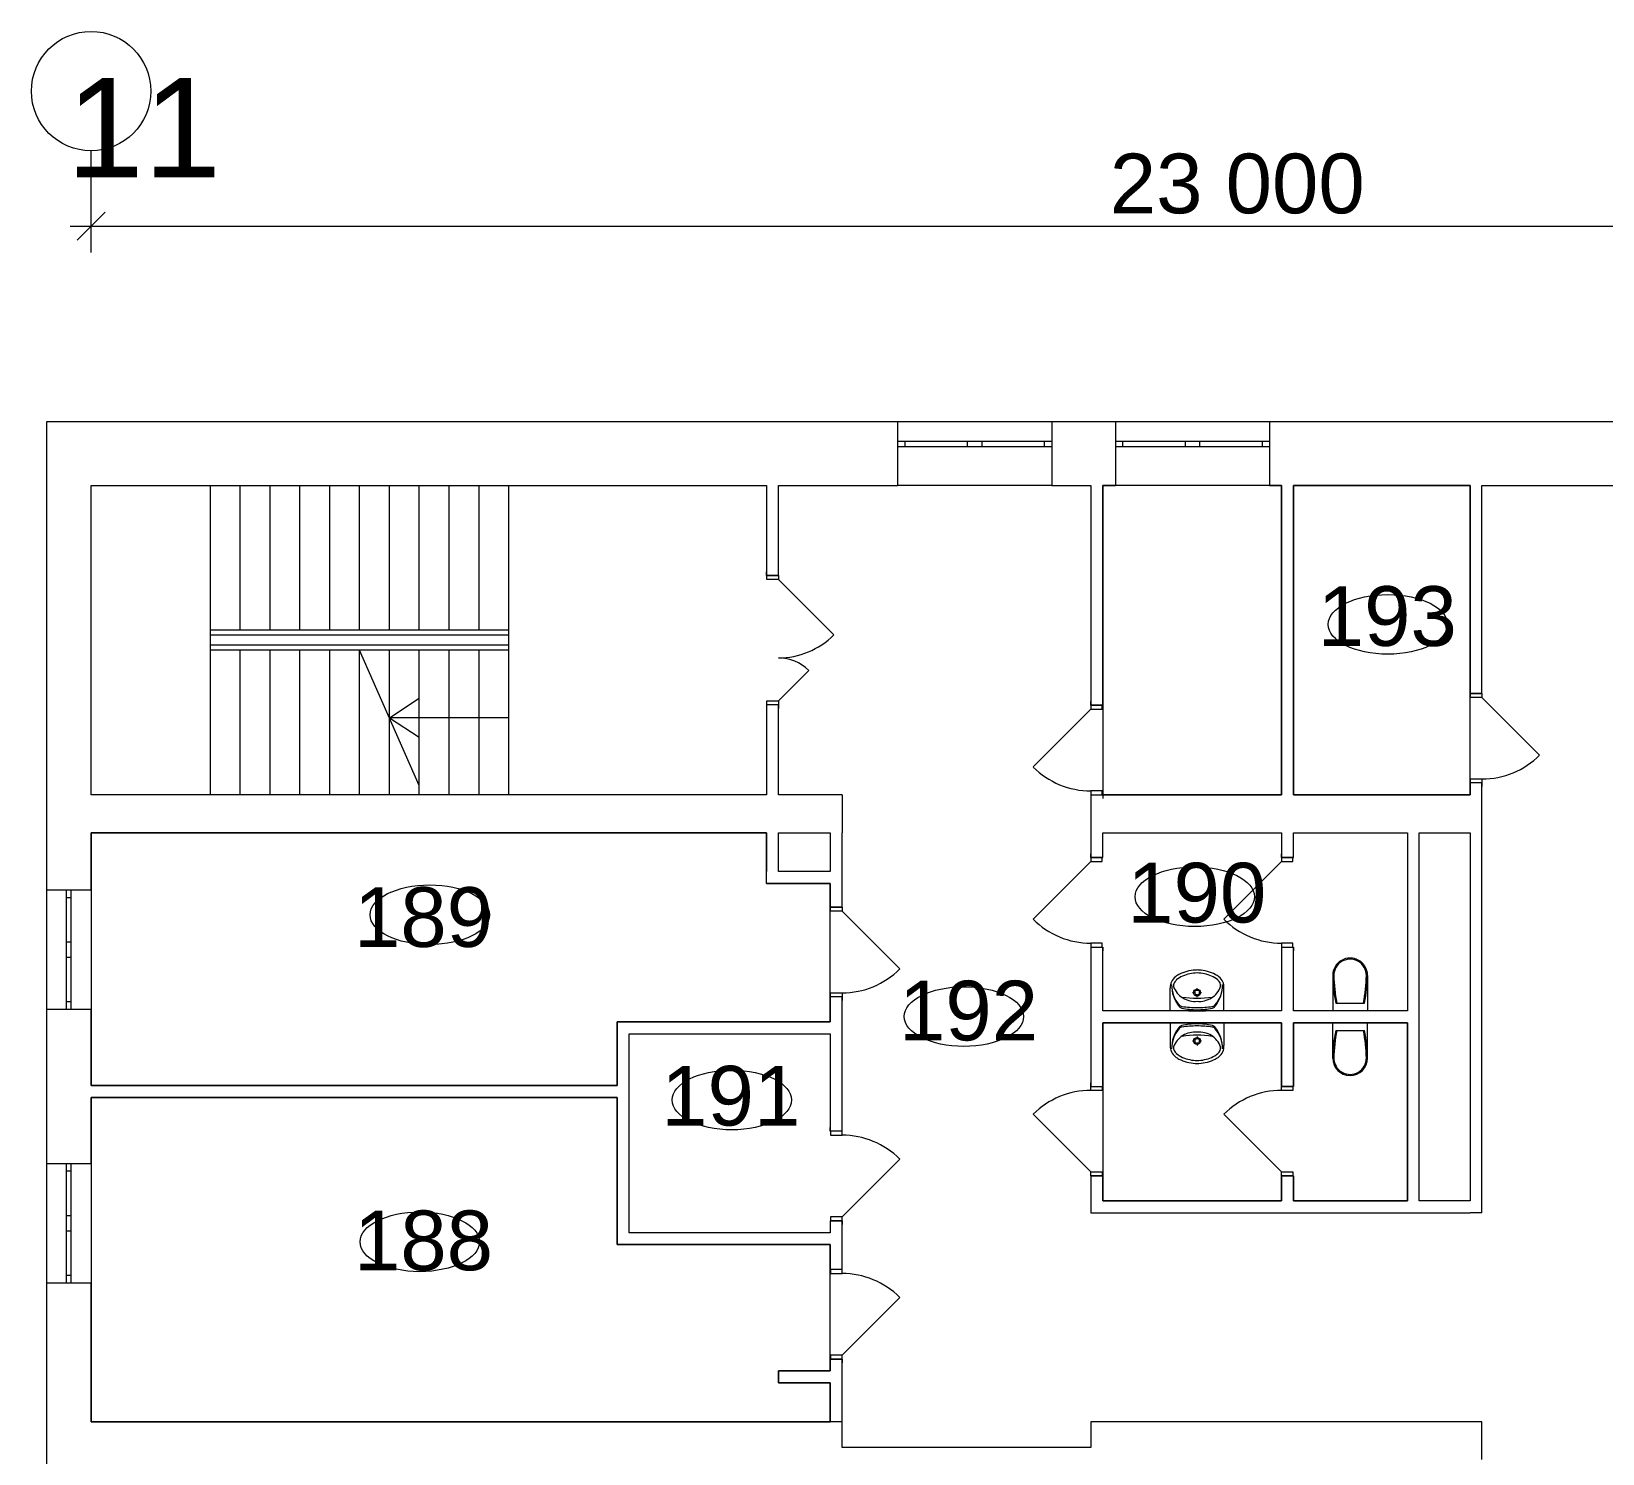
# Model space of a CAD drawing. Header units: millimetres. Extents: x 69565 to 169164, y 19942 to 91237.
# Drawn here: x 124186 to 139983, y 76944 to 91237 of the extents above; entities that cross this region are included whole.
import ezdxf

# ---------------------------------------------------------------- set-up
doc = ezdxf.new("R2010")
doc.units = ezdxf.units.MM
doc.header["$MEASUREMENT"] = 0
doc.linetypes.add('Штрих-Штриховая', pattern=[1093.611073, 529.166651, -211.666656, 141.111112, -211.666656])
doc.layers.add('Новый_Новый_0', color=7, linetype='Continuous')
for name, color, linetype, lineweight in [('Новый_Новый_0_Ном._пера__255_Ном._пера__255', 255, 'Continuous', 18), ('Новый_Новый_0_Ном._пера__7', 7, 'Continuous', 18), ('Новый_Новый_0_Ном._пера__7_Ном._пера__7', 7, 'Continuous', 18)]:
    doc.layers.add(name, color=color, linetype=linetype, lineweight=lineweight)
doc.styles.add('СГЕНЕРИР_СТИЛЬ_1', font='Arial.ttf')
doc.dimstyles.new('СГЕНЕРИР_СТИЛЬ__1', dxfattribs={"dimtxt": 600, "dimasz": 267.501, "dimexe": 0.18, "dimexo": 0.0625, "dimgap": 0, "dimtad": 1, "dimtih": 1, "dimtoh": 1, "dimdec": 0, "dimzin": 0, "dimdsep": 46, "dimtxsty": 'СГЕНЕРИР_СТИЛЬ_1', "dimblk": 'ARROWHEAD_6', "dimblk1": 'ARROWHEAD_6', "dimblk2": 'ARROWHEAD_6', "dimcen": 0.09, "dimclrd": 7, "dimclre": 7, "dimclrt": 7, "dimazin": 0, "dimtfac": 1, "dimtdec": 4, "dimtmove": 0, "dimatfit": 3, "dimfxl": 1, "dimtolj": 1, "dimtzin": 0, "dimarcsym": 0})

# ---------------------------------------------------------------- blocks, each defined once
blk = doc.blocks.new('*D37')
at = {"layer": 'Новый_Новый_0_Ном._пера__7', "color": 7, "linetype": 'Continuous', "lineweight": 18}
for p, q in [((124786, 89016), (124786, 90036)), ((147786, 89016), (147786, 90036)), ((124927, 89421), (124646, 89139)), ((147646, 89139), (147927, 89421)), ((124575, 89280), (124786, 89280)), ((124786, 89280), (147786, 89280)), ((147786, 89280), (147998, 89280))]:
    blk.add_line(p, q, dxfattribs=at)
at = {"layer": 'Новый_Новый_0_Ном._пера__7', "color": 7, "lineweight": 18, "insert": (135028, 89400), "char_height": 600, "attachment_point": 7, "style": 'СГЕНЕРИР_СТИЛЬ_1'}
blk.add_mtext('\\A1;{\\pql;\\fArial|b0|i0|c0|p0;\\W1.000000;23\xa0000}', dxfattribs=at)
blk = doc.blocks.new('ARROWHEAD_6')
at = {"color": 0, "linetype": 'Continuous', "lineweight": 0}
for p, q in [((0, 0), (-1, 0)), ((-0.5, -0.5), (0.5, 0.5))]:
    blk.add_line(p, q, dxfattribs=at)

msp = doc.modelspace()

# ---------------------------------------------------------------- linework, layer by layer
at = {"layer": 'Новый_Новый_0_Ном._пера__255_Ном._пера__255', "color": 255, "linetype": 'Continuous', "lineweight": 18, "flags": 128}
for points in [[(134956.6, 86673.8), (134956.6, 83563.8), (136754.6, 83563.8), (136754.6, 86673.8)], [(136874.6, 86673.8), (136874.6, 83563.8), (138650.2, 83563.8), (138650.2, 86673.8)], [(124786.3, 83183.8), (124786.3, 80643.8), (130076.7, 80643.8), (130076.7, 81283.8), (132216.6, 81283.8), (132216.6, 82673.8), (131576.6, 82673.8), (131576.6, 83183.8)], [(134956.6, 81273.8), (134956.6, 79483.8), (136754.6, 79483.8), (136754.6, 79733.8), (136874.6, 79733.8), (136874.6, 79483.8), (138020.2, 79483.8), (138020.2, 81273.8), (136874.6, 81273.8), (136874.6, 80633.8), (136754.6, 80633.8), (136754.6, 81273.8)], [(124786.3, 80523.8), (124786.3, 77263.8), (132216.6, 77263.8), (132216.6, 77653.8), (131696.6, 77653.8), (131696.6, 77773.8), (132216.6, 77773.8), (132216.6, 79043.8), (130076.7, 79043.8), (130076.7, 80523.8)]]:
    msp.add_lwpolyline(points, close=True, dxfattribs=at)
at = {"layer": 'Новый_Новый_0_Ном._пера__7_Ном._пера__7', "color": 7, "linetype": 'Штрих-Штриховая', "lineweight": 18}
msp.add_line((124786.3, 89036.6), (124786.3, 90036.6), dxfattribs=at)
msp.add_line((124786.3, 89036.6), (124786.3, 90036.6), dxfattribs=at)
msp.add_line((124786.3, 89036.6), (124786.3, 90036.6), dxfattribs=at)
msp.add_line((124786.3, 89036.6), (124786.3, 90036.6), dxfattribs=at)
msp.add_line((124786.3, 89036.6), (124786.3, 90036.6), dxfattribs=at)
msp.add_line((124786.3, 89036.6), (124786.3, 90036.6), dxfattribs=at)
at = {"layer": 'Новый_Новый_0_Ном._пера__7_Ном._пера__7', "color": 7, "linetype": 'Continuous', "lineweight": 18}
for p, q in [((132894.6, 87313.8), (132894.6, 87113.8)), ((134444.6, 87313.8), (132894.6, 87313.8)), ((132894.6, 87313.8), (132894.6, 87113.8)), ((134444.6, 87313.8), (134444.6, 87113.8)), ((134444.6, 87313.8), (134444.6, 87113.8)), ((135084.6, 87313.8), (135084.6, 87113.8)), ((136634.6, 87313.8), (135084.6, 87313.8)), ((135084.6, 87313.8), (135084.6, 87113.8)), ((136634.6, 87313.8), (136634.6, 87113.8)), ((136634.6, 87313.8), (136634.6, 87113.8)), ((132894.6, 87113.8), (132894.6, 87063.8)), ((132969.6, 87113.8), (132894.6, 87113.8)), ((132894.6, 87113.8), (132894.6, 87063.8)), ((132894.6, 87113.8), (132894.6, 87063.8)), ((132894.6, 87063.8), (132894.6, 86673.8)), ((132894.6, 87063.8), (132969.6, 87063.8)), ((132894.6, 87063.8), (132894.6, 86673.8)), ((132969.6, 87063.8), (132969.6, 87113.8)), ((133594.6, 87113.8), (132969.6, 87113.8)), ((132969.6, 87063.8), (133594.6, 87063.8)), ((133669.6, 87113.8), (133594.6, 87113.8)), ((133594.6, 87113.8), (133594.6, 87063.8)), ((133594.6, 87063.8), (133669.6, 87063.8)), ((133744.6, 87113.8), (133669.6, 87113.8)), ((133669.6, 87063.8), (133744.6, 87063.8)), ((133744.6, 87063.8), (133744.6, 87113.8)), ((134369.6, 87113.8), (133744.6, 87113.8)), ((133744.6, 87063.8), (134369.6, 87063.8)), ((134444.6, 87113.8), (134369.6, 87113.8)), ((134369.6, 87113.8), (134369.6, 87063.8)), ((134369.6, 87063.8), (134444.6, 87063.8)), ((134444.6, 87113.8), (134444.6, 87063.8)), ((134444.6, 87113.8), (134444.6, 87063.8)), ((134444.6, 87113.8), (134444.6, 87063.8)), ((134444.6, 87063.8), (134444.6, 86673.8)), ((134444.6, 87063.8), (134444.6, 86673.8)), ((135084.6, 87113.8), (135084.6, 87063.8)), ((135159.6, 87113.8), (135084.6, 87113.8)), ((135084.6, 87113.8), (135084.6, 87063.8)), ((135084.6, 87113.8), (135084.6, 87063.8)), ((135084.6, 87063.8), (135084.6, 86673.8)), ((135084.6, 87063.8), (135159.6, 87063.8)), ((135084.6, 87063.8), (135084.6, 86673.8)), ((135159.6, 87063.8), (135159.6, 87113.8)), ((135784.6, 87113.8), (135159.6, 87113.8)), ((135159.6, 87063.8), (135784.6, 87063.8)), ((135859.6, 87113.8), (135784.6, 87113.8)), ((135784.6, 87113.8), (135784.6, 87063.8)), ((135784.6, 87063.8), (135859.6, 87063.8)), ((135934.6, 87113.8), (135859.6, 87113.8)), ((135859.6, 87063.8), (135934.6, 87063.8)), ((135934.6, 87063.8), (135934.6, 87113.8)), ((136559.6, 87113.8), (135934.6, 87113.8)), ((135934.6, 87063.8), (136559.6, 87063.8)), ((136634.6, 87113.8), (136559.6, 87113.8)), ((136559.6, 87113.8), (136559.6, 87063.8)), ((136559.6, 87063.8), (136634.6, 87063.8)), ((136634.6, 87113.8), (136634.6, 87063.8)), ((136634.6, 87113.8), (136634.6, 87063.8)), ((136634.6, 87113.8), (136634.6, 87063.8)), ((136634.6, 87063.8), (136634.6, 86673.8)), ((136634.6, 87063.8), (136634.6, 86673.8)), ((125986.3, 83563.8), (125986.3, 86673.8)), ((126286.3, 85218.8), (126286.3, 86673.8)), ((126286.3, 85218.8), (126286.3, 86578.8)), ((126586.3, 85218.8), (126586.3, 86673.8)), ((126586.3, 85218.8), (126586.3, 86578.8)), ((126886.3, 85218.8), (126886.3, 86673.8)), ((127186.3, 85218.8), (127186.3, 86673.8)), ((127186.3, 85218.8), (127186.3, 86578.8)), ((127486.3, 85218.8), (127486.3, 86673.8)), ((127786.3, 85218.8), (127786.3, 86673.8)), ((128086.3, 85218.8), (128086.3, 86673.8)), ((128386.3, 85218.8), (128386.3, 86673.8)), ((128386.3, 85218.8), (128386.3, 86578.8)), ((128686.3, 85218.8), (128686.3, 86673.8)), ((128986.3, 83563.8), (128986.3, 86673.8)), ((134444.6, 86673.8), (132894.6, 86673.8)), ((136634.6, 86673.8), (135084.6, 86673.8)), ((131576.6, 85768.8), (131576.6, 85805.8)), ((131576.6, 85768.8), (131576.6, 85805.8)), ((131576.6, 85768.8), (131576.6, 85805.8)), ((131696.6, 85768.8), (131696.6, 85805.8)), ((131696.6, 85768.8), (131696.6, 85805.8)), ((131696.6, 85768.8), (131696.6, 85805.8)), ((131581.6, 85768.8), (131576.6, 85768.8)), ((131581.6, 85768.8), (131576.6, 85768.8)), ((131581.6, 85768.8), (131576.6, 85768.8)), ((131696.6, 85768.8), (131581.6, 85768.8)), ((131581.6, 85728.8), (131581.6, 85768.8)), ((131581.6, 85768.8), (131696.6, 85768.8)), ((131696.6, 85768.8), (131581.6, 85768.8)), ((131696.6, 85768.8), (131581.6, 85768.8)), ((131696.6, 85728.8), (131581.6, 85728.8)), ((131696.6, 85768.8), (131696.6, 85728.8)), ((131696.6, 85728.8), (132253.8, 85171.6)), ((128986.3, 85218.8), (125986.3, 85218.8)), ((128986.3, 85168.8), (125986.3, 85168.8)), ((128986.3, 85068.8), (125986.3, 85068.8)), ((128986.3, 85018.8), (125986.3, 85018.8)), ((126286.3, 83658.8), (126286.3, 85018.8)), ((126286.3, 83563.8), (126286.3, 85018.8)), ((126586.3, 83658.8), (126586.3, 85018.8)), ((126586.3, 83563.8), (126586.3, 85018.8)), ((126886.3, 83563.8), (126886.3, 85018.8)), ((127186.3, 83658.8), (127186.3, 85018.8)), ((127186.3, 83563.8), (127186.3, 85018.8)), ((127486.3, 83563.8), (127486.3, 85018.8)), ((128086.3, 83658.8), (127486.3, 85018.8)), ((127786.3, 83563.8), (127786.3, 85018.8)), ((128086.3, 83563.8), (128086.3, 85018.8)), ((128386.3, 83658.8), (128386.3, 85018.8)), ((128386.3, 83563.8), (128386.3, 85018.8)), ((128686.3, 83563.8), (128686.3, 85018.8)), ((131696.6, 84508.8), (132002, 84814.3)), ((127786.3, 84338.8), (128086.3, 84534.4)), ((138650.2, 84583.8), (138650.2, 84620.8)), ((138650.2, 84583.8), (138650.2, 84620.8)), ((138650.2, 84583.8), (138650.2, 84620.8)), ((138655.2, 84583.8), (138650.2, 84583.8)), ((138655.2, 84583.8), (138650.2, 84583.8)), ((138655.2, 84583.8), (138650.2, 84583.8)), ((138770.2, 84583.8), (138655.2, 84583.8)), ((138655.2, 84543.8), (138655.2, 84583.8)), ((138655.2, 84583.8), (138770.2, 84583.8)), ((138770.2, 84583.8), (138655.2, 84583.8)), ((138770.2, 84583.8), (138655.2, 84583.8)), ((138770.2, 84543.8), (138655.2, 84543.8)), ((138770.2, 84583.8), (138770.2, 84620.8)), ((138770.2, 84583.8), (138770.2, 84620.8)), ((138770.2, 84583.8), (138770.2, 84620.8)), ((138770.2, 84583.8), (138770.2, 84543.8)), ((138770.2, 84543.8), (139350, 83964)), ((131576.6, 84468.8), (131576.6, 84431.8)), ((131581.6, 84468.8), (131576.6, 84468.8)), ((131581.6, 84468.8), (131576.6, 84468.8)), ((131581.6, 84468.8), (131576.6, 84468.8)), ((131576.6, 84468.8), (131576.6, 84431.8)), ((131576.6, 84468.8), (131576.6, 84431.8)), ((131581.6, 84468.8), (131581.6, 84508.8)), ((131581.6, 84508.8), (131696.6, 84508.8)), ((131696.6, 84468.8), (131581.6, 84468.8)), ((131696.6, 84468.8), (131581.6, 84468.8)), ((131696.6, 84468.8), (131581.6, 84468.8)), ((131696.6, 84468.8), (131581.6, 84468.8)), ((131696.6, 84508.8), (131696.6, 84468.8)), ((131696.6, 84468.8), (131696.6, 84431.8)), ((131696.6, 84468.8), (131696.6, 84431.8)), ((131696.6, 84468.8), (131696.6, 84431.8)), ((134836.6, 84423.8), (134256.7, 83844)), ((134836.6, 84463.8), (134836.6, 84500.8)), ((134836.6, 84463.8), (134836.6, 84500.8)), ((134836.6, 84463.8), (134836.6, 84500.8)), ((134836.6, 84463.8), (134951.6, 84463.8)), ((134836.6, 84463.8), (134836.6, 84423.8)), ((134951.6, 84463.8), (134836.6, 84463.8)), ((134836.6, 84463.8), (134951.6, 84463.8)), ((134836.6, 84463.8), (134951.6, 84463.8)), ((134836.6, 84423.8), (134951.6, 84423.8)), ((134951.6, 84463.8), (134956.6, 84463.8)), ((134951.6, 84423.8), (134951.6, 84463.8)), ((134951.6, 84463.8), (134956.6, 84463.8)), ((134951.6, 84463.8), (134956.6, 84463.8)), ((134956.6, 84463.8), (134956.6, 84500.8)), ((134956.6, 84463.8), (134956.6, 84500.8)), ((134956.6, 84463.8), (134956.6, 84500.8)), ((128986.3, 84338.8), (127786.3, 84338.8)), ((127786.3, 84338.8), (128086.3, 84143.3)), ((138655.2, 83683.8), (138655.2, 83723.8)), ((138655.2, 83723.8), (138770.2, 83723.8)), ((138770.2, 83723.8), (138770.2, 83683.8)), ((134951.6, 83603.8), (134836.6, 83603.8)), ((134836.6, 83603.8), (134836.6, 83563.8)), ((134836.6, 83563.8), (134836.6, 83526.8)), ((134836.6, 83563.8), (134951.6, 83563.8)), ((134836.6, 83563.8), (134951.6, 83563.8)), ((134836.6, 83563.8), (134951.6, 83563.8)), ((134836.6, 83563.8), (134951.6, 83563.8)), ((134836.6, 83563.8), (134836.6, 83526.8)), ((134836.6, 83563.8), (134836.6, 83526.8)), ((134951.6, 83563.8), (134951.6, 83603.8)), ((134951.6, 83563.8), (134956.6, 83563.8)), ((134951.6, 83563.8), (134956.6, 83563.8)), ((134951.6, 83563.8), (134956.6, 83563.8)), ((134956.6, 83563.8), (134956.6, 83526.8)), ((134956.6, 83563.8), (134956.6, 83526.8)), ((134956.6, 83563.8), (134956.6, 83526.8)), ((138650.2, 83683.8), (138650.2, 83646.8)), ((138655.2, 83683.8), (138650.2, 83683.8)), ((138655.2, 83683.8), (138650.2, 83683.8)), ((138655.2, 83683.8), (138650.2, 83683.8)), ((138650.2, 83683.8), (138650.2, 83646.8)), ((138650.2, 83683.8), (138650.2, 83646.8)), ((138770.2, 83683.8), (138655.2, 83683.8)), ((138770.2, 83683.8), (138655.2, 83683.8)), ((138770.2, 83683.8), (138655.2, 83683.8)), ((138770.2, 83683.8), (138655.2, 83683.8)), ((138770.2, 83683.8), (138770.2, 83646.8)), ((138770.2, 83683.8), (138770.2, 83646.8)), ((138770.2, 83683.8), (138770.2, 83646.8)), ((138770.2, 83183.8), (138770.2, 83563.8)), ((138770.2, 83183.8), (138770.2, 83563.8)), ((134836.6, 82933.8), (134836.6, 82970.8)), ((134836.6, 82933.8), (134836.6, 82970.8)), ((134836.6, 82933.8), (134836.6, 82970.8)), ((134836.6, 82933.8), (134951.6, 82933.8)), ((134836.6, 82933.8), (134836.6, 82893.8)), ((134951.6, 82933.8), (134836.6, 82933.8)), ((134836.6, 82933.8), (134951.6, 82933.8)), ((134836.6, 82933.8), (134951.6, 82933.8)), ((134951.6, 82933.8), (134956.6, 82933.8)), ((134951.6, 82893.8), (134951.6, 82933.8)), ((134951.6, 82933.8), (134956.6, 82933.8)), ((134951.6, 82933.8), (134956.6, 82933.8)), ((134956.6, 82933.8), (134956.6, 82970.8)), ((134956.6, 82933.8), (134956.6, 82970.8)), ((134956.6, 82933.8), (134956.6, 82970.8)), ((136754.6, 82933.8), (136754.6, 82970.8)), ((136754.6, 82933.8), (136754.6, 82970.8)), ((136754.6, 82933.8), (136754.6, 82970.8)), ((136754.6, 82933.8), (136869.6, 82933.8)), ((136754.6, 82933.8), (136754.6, 82893.8)), ((136869.6, 82933.8), (136754.6, 82933.8)), ((136754.6, 82933.8), (136869.6, 82933.8)), ((136754.6, 82933.8), (136869.6, 82933.8)), ((136869.6, 82933.8), (136874.6, 82933.8)), ((136869.6, 82893.8), (136869.6, 82933.8)), ((136869.6, 82933.8), (136874.6, 82933.8)), ((136869.6, 82933.8), (136874.6, 82933.8)), ((136874.6, 82933.8), (136874.6, 82970.8)), ((136874.6, 82933.8), (136874.6, 82970.8)), ((136874.6, 82933.8), (136874.6, 82970.8)), ((134836.6, 82893.8), (134256.7, 82314)), ((134836.6, 82893.8), (134951.6, 82893.8)), ((136754.6, 82893.8), (136174.8, 82314)), ((136754.6, 82893.8), (136869.6, 82893.8)), ((124336.3, 82608.8), (124536.3, 82608.8)), ((124336.3, 82608.8), (124336.3, 81408.8)), ((124336.3, 82608.8), (124536.3, 82608.8)), ((124536.3, 82608.8), (124586.3, 82608.8)), ((124536.3, 82608.8), (124536.3, 82533.8)), ((124536.3, 82608.8), (124586.3, 82608.8)), ((124536.3, 82608.8), (124586.3, 82608.8)), ((124536.3, 82533.8), (124586.3, 82533.8)), ((124536.3, 82533.8), (124536.3, 82083.8)), ((124586.3, 82608.8), (124786.3, 82608.8)), ((124586.3, 82533.8), (124586.3, 82608.8)), ((124586.3, 82608.8), (124786.3, 82608.8)), ((124586.3, 82083.8), (124586.3, 82533.8)), ((124786.3, 82608.8), (124786.3, 81408.8)), ((132216.6, 82433.8), (132216.6, 82470.8)), ((132216.6, 82433.8), (132216.6, 82470.8)), ((132216.6, 82433.8), (132216.6, 82470.8)), ((132336.6, 82433.8), (132336.6, 82470.8)), ((132336.6, 82433.8), (132336.6, 82470.8)), ((132336.6, 82433.8), (132336.6, 82470.8)), ((132221.6, 82433.8), (132216.6, 82433.8)), ((132221.6, 82433.8), (132216.6, 82433.8)), ((132221.6, 82433.8), (132216.6, 82433.8)), ((132336.6, 82433.8), (132221.6, 82433.8)), ((132221.6, 82393.8), (132221.6, 82433.8)), ((132221.6, 82433.8), (132336.6, 82433.8)), ((132336.6, 82433.8), (132221.6, 82433.8)), ((132336.6, 82433.8), (132221.6, 82433.8)), ((132336.6, 82393.8), (132221.6, 82393.8)), ((132336.6, 82433.8), (132336.6, 82393.8)), ((132336.6, 82393.8), (132916.4, 81814)), ((124586.3, 82083.8), (124536.3, 82083.8)), ((124536.3, 82083.8), (124536.3, 82008.8)), ((124536.3, 82008.8), (124536.3, 81933.8)), ((124586.3, 82008.8), (124586.3, 82083.8)), ((124586.3, 81933.8), (124586.3, 82008.8)), ((134951.6, 82073.8), (134836.6, 82073.8)), ((134836.6, 82073.8), (134836.6, 82033.8)), ((134836.6, 82033.8), (134836.6, 81996.8)), ((134836.6, 82033.8), (134951.6, 82033.8)), ((134836.6, 82033.8), (134951.6, 82033.8)), ((134836.6, 82033.8), (134951.6, 82033.8)), ((134836.6, 82033.8), (134951.6, 82033.8)), ((134836.6, 82033.8), (134836.6, 81996.8)), ((134836.6, 82033.8), (134836.6, 81996.8)), ((134951.6, 82033.8), (134951.6, 82073.8)), ((134951.6, 82033.8), (134956.6, 82033.8)), ((134951.6, 82033.8), (134956.6, 82033.8)), ((134951.6, 82033.8), (134956.6, 82033.8)), ((134956.6, 82033.8), (134956.6, 81996.8)), ((134956.6, 82033.8), (134956.6, 81996.8)), ((134956.6, 82033.8), (134956.6, 81996.8)), ((136869.6, 82073.8), (136754.6, 82073.8)), ((136754.6, 82073.8), (136754.6, 82033.8)), ((136754.6, 82033.8), (136754.6, 81996.8)), ((136754.6, 82033.8), (136869.6, 82033.8)), ((136754.6, 82033.8), (136869.6, 82033.8)), ((136754.6, 82033.8), (136869.6, 82033.8)), ((136754.6, 82033.8), (136869.6, 82033.8)), ((136754.6, 82033.8), (136754.6, 81996.8)), ((136754.6, 82033.8), (136754.6, 81996.8)), ((136869.6, 82033.8), (136869.6, 82073.8)), ((136869.6, 82033.8), (136874.6, 82033.8)), ((136869.6, 82033.8), (136874.6, 82033.8)), ((136869.6, 82033.8), (136874.6, 82033.8)), ((136874.6, 82033.8), (136874.6, 81996.8)), ((136874.6, 82033.8), (136874.6, 81996.8)), ((136874.6, 82033.8), (136874.6, 81996.8)), ((124536.3, 81933.8), (124586.3, 81933.8)), ((124536.3, 81933.8), (124536.3, 81483.8)), ((124586.3, 81483.8), (124586.3, 81933.8)), ((137269.1, 81750), (137269.1, 81393.8)), ((137619.1, 81750), (137619.1, 81393.8)), ((132216.6, 81533.8), (132216.6, 81496.8)), ((132221.6, 81533.8), (132216.6, 81533.8)), ((132221.6, 81533.8), (132216.6, 81533.8)), ((132221.6, 81533.8), (132216.6, 81533.8)), ((132216.6, 81533.8), (132216.6, 81496.8)), ((132216.6, 81533.8), (132216.6, 81496.8)), ((132221.6, 81533.8), (132221.6, 81573.8)), ((132221.6, 81573.8), (132336.6, 81573.8)), ((132336.6, 81533.8), (132221.6, 81533.8)), ((132336.6, 81533.8), (132221.6, 81533.8)), ((132336.6, 81533.8), (132221.6, 81533.8)), ((132336.6, 81533.8), (132221.6, 81533.8)), ((132336.6, 81573.8), (132336.6, 81533.8)), ((132336.6, 81533.8), (132336.6, 81496.8)), ((132336.6, 81533.8), (132336.6, 81496.8)), ((132336.6, 81533.8), (132336.6, 81496.8)), ((135636, 81393.8), (135636, 81622.3)), ((135860.6, 81577.2), (135889.4, 81577.2)), ((135906.1, 81593.8), (135906.1, 81622.7)), ((135906.1, 81531.7), (135906.1, 81560.5)), ((135922.8, 81577.2), (135951.6, 81577.2)), ((136176, 81393.8), (136176, 81622.3)), ((124336.3, 81408.8), (124536.3, 81408.8)), ((124336.3, 81408.8), (124536.3, 81408.8)), ((124586.3, 81483.8), (124536.3, 81483.8)), ((124536.3, 81483.8), (124536.3, 81408.8)), ((124536.3, 81408.8), (124586.3, 81408.8)), ((124536.3, 81408.8), (124586.3, 81408.8)), ((124536.3, 81408.8), (124586.3, 81408.8)), ((124586.3, 81408.8), (124586.3, 81483.8)), ((124586.3, 81408.8), (124786.3, 81408.8)), ((124586.3, 81408.8), (124786.3, 81408.8)), ((136176, 81393.8), (135636, 81393.8)), ((135820.9, 81393.8), (135991.1, 81393.8)), ((137619.1, 81393.8), (137269.1, 81393.8)), ((137299.3, 81471.6), (137588.9, 81471.6)), ((136176, 81273.8), (135636, 81273.8)), ((135636, 81273.8), (135636, 81045.4)), ((135820.9, 81273.8), (135991.1, 81273.8)), ((136176, 81273.8), (136176, 81045.4)), ((137619.1, 81273.8), (137269.1, 81273.8)), ((137269.1, 80917.7), (137269.1, 81273.8)), ((137299.3, 81196.1), (137588.9, 81196.1)), ((137619.1, 80917.7), (137619.1, 81273.8)), ((135860.6, 81090.5), (135889.4, 81090.5)), ((135906.1, 81136), (135906.1, 81107.2)), ((135906.1, 81073.8), (135906.1, 81045)), ((135922.8, 81090.5), (135951.6, 81090.5)), ((134836.6, 80633.8), (134836.6, 80670.8)), ((134836.6, 80633.8), (134836.6, 80670.8)), ((134836.6, 80633.8), (134836.6, 80670.8)), ((134836.6, 80633.8), (134951.6, 80633.8)), ((134836.6, 80593.8), (134836.6, 80633.8)), ((134836.6, 80633.8), (134951.6, 80633.8)), ((134836.6, 80633.8), (134951.6, 80633.8)), ((134836.6, 80633.8), (134951.6, 80633.8)), ((134951.6, 80593.8), (134836.6, 80593.8)), ((134951.6, 80633.8), (134956.6, 80633.8)), ((134951.6, 80633.8), (134951.6, 80593.8)), ((134951.6, 80633.8), (134956.6, 80633.8)), ((134951.6, 80633.8), (134956.6, 80633.8)), ((134956.6, 80633.8), (134956.6, 80670.8)), ((134956.6, 80633.8), (134956.6, 80670.8)), ((134956.6, 80633.8), (134956.6, 80670.8)), ((136754.6, 80633.8), (136754.6, 80670.8)), ((136754.6, 80633.8), (136754.6, 80670.8)), ((136754.6, 80633.8), (136754.6, 80670.8)), ((136754.6, 80633.8), (136869.6, 80633.8)), ((136754.6, 80593.8), (136754.6, 80633.8)), ((136754.6, 80633.8), (136869.6, 80633.8)), ((136754.6, 80633.8), (136869.6, 80633.8)), ((136754.6, 80633.8), (136869.6, 80633.8)), ((136869.6, 80593.8), (136754.6, 80593.8)), ((136869.6, 80633.8), (136874.6, 80633.8)), ((136869.6, 80633.8), (136869.6, 80593.8)), ((136869.6, 80633.8), (136874.6, 80633.8)), ((136869.6, 80633.8), (136874.6, 80633.8)), ((136874.6, 80633.8), (136874.6, 80670.8)), ((136874.6, 80633.8), (136874.6, 80670.8)), ((136874.6, 80633.8), (136874.6, 80670.8)), ((134836.6, 79773.8), (134256.7, 80353.7)), ((136754.6, 79773.8), (136174.8, 80353.7)), ((132216.6, 80183.8), (132216.6, 80220.8)), ((132216.6, 80183.8), (132216.6, 80220.8)), ((132216.6, 80183.8), (132216.6, 80220.8)), ((132221.6, 80183.8), (132216.6, 80183.8)), ((132221.6, 80183.8), (132216.6, 80183.8)), ((132221.6, 80183.8), (132216.6, 80183.8)), ((132336.6, 80183.8), (132221.6, 80183.8)), ((132221.6, 80183.8), (132221.6, 80143.8)), ((132336.6, 80183.8), (132221.6, 80183.8)), ((132336.6, 80183.8), (132221.6, 80183.8)), ((132336.6, 80183.8), (132221.6, 80183.8)), ((132221.6, 80143.8), (132336.6, 80143.8)), ((132336.6, 80183.8), (132336.6, 80220.8)), ((132336.6, 80183.8), (132336.6, 80220.8)), ((132336.6, 80183.8), (132336.6, 80220.8)), ((132336.6, 80143.8), (132336.6, 80183.8)), ((124336.3, 79858.8), (124536.3, 79858.8)), ((124336.3, 79858.8), (124336.3, 78658.8)), ((124336.3, 79858.8), (124536.3, 79858.8)), ((124536.3, 79858.8), (124586.3, 79858.8)), ((124536.3, 79858.8), (124536.3, 79783.8)), ((124536.3, 79858.8), (124586.3, 79858.8)), ((124536.3, 79858.8), (124586.3, 79858.8)), ((124536.3, 79783.8), (124586.3, 79783.8)), ((124536.3, 79783.8), (124536.3, 79333.8)), ((124586.3, 79858.8), (124786.3, 79858.8)), ((124586.3, 79783.8), (124586.3, 79858.8)), ((124586.3, 79858.8), (124786.3, 79858.8)), ((124586.3, 79333.8), (124586.3, 79783.8)), ((124786.3, 79858.8), (124786.3, 78658.8)), ((132336.6, 79323.8), (132916.4, 79903.7)), ((134836.6, 79733.8), (134836.6, 79773.8)), ((134836.6, 79773.8), (134951.6, 79773.8)), ((134951.6, 79773.8), (134951.6, 79733.8)), ((136754.6, 79733.8), (136754.6, 79773.8)), ((136754.6, 79773.8), (136869.6, 79773.8)), ((136869.6, 79773.8), (136869.6, 79733.8)), ((134836.6, 79733.8), (134836.6, 79696.8)), ((134836.6, 79733.8), (134951.6, 79733.8)), ((134951.6, 79733.8), (134836.6, 79733.8)), ((134836.6, 79733.8), (134951.6, 79733.8)), ((134836.6, 79733.8), (134951.6, 79733.8)), ((134836.6, 79733.8), (134836.6, 79696.8)), ((134836.6, 79733.8), (134836.6, 79696.8)), ((134951.6, 79733.8), (134956.6, 79733.8)), ((134951.6, 79733.8), (134956.6, 79733.8)), ((134951.6, 79733.8), (134956.6, 79733.8)), ((134956.6, 79733.8), (134956.6, 79696.8)), ((134956.6, 79733.8), (134956.6, 79696.8)), ((134956.6, 79733.8), (134956.6, 79696.8)), ((136754.6, 79733.8), (136754.6, 79696.8)), ((136754.6, 79733.8), (136869.6, 79733.8)), ((136869.6, 79733.8), (136754.6, 79733.8)), ((136754.6, 79733.8), (136869.6, 79733.8)), ((136754.6, 79733.8), (136869.6, 79733.8)), ((136754.6, 79733.8), (136754.6, 79696.8)), ((136754.6, 79733.8), (136754.6, 79696.8)), ((136869.6, 79733.8), (136874.6, 79733.8)), ((136869.6, 79733.8), (136874.6, 79733.8)), ((136869.6, 79733.8), (136874.6, 79733.8)), ((136874.6, 79733.8), (136874.6, 79696.8)), ((136874.6, 79733.8), (136874.6, 79696.8)), ((136874.6, 79733.8), (136874.6, 79696.8)), ((124586.3, 79333.8), (124536.3, 79333.8)), ((124536.3, 79333.8), (124536.3, 79258.8)), ((124586.3, 79258.8), (124586.3, 79333.8)), ((132336.6, 79323.8), (132221.6, 79323.8)), ((132221.6, 79323.8), (132221.6, 79283.8)), ((132336.6, 79283.8), (132336.6, 79323.8)), ((124536.3, 79258.8), (124536.3, 79183.8)), ((124536.3, 79183.8), (124586.3, 79183.8)), ((124536.3, 79183.8), (124536.3, 78733.8)), ((124586.3, 79183.8), (124586.3, 79258.8)), ((124586.3, 78733.8), (124586.3, 79183.8)), ((132216.6, 79283.8), (132216.6, 79246.8)), ((132221.6, 79283.8), (132216.6, 79283.8)), ((132221.6, 79283.8), (132216.6, 79283.8)), ((132221.6, 79283.8), (132216.6, 79283.8)), ((132216.6, 79283.8), (132216.6, 79246.8)), ((132216.6, 79283.8), (132216.6, 79246.8)), ((132336.6, 79283.8), (132221.6, 79283.8)), ((132221.6, 79283.8), (132336.6, 79283.8)), ((132336.6, 79283.8), (132221.6, 79283.8)), ((132336.6, 79283.8), (132221.6, 79283.8)), ((132336.6, 79283.8), (132336.6, 79246.8)), ((132336.6, 79283.8), (132336.6, 79246.8)), ((132336.6, 79283.8), (132336.6, 79246.8)), ((132216.6, 78793.8), (132216.6, 78830.8)), ((132216.6, 78793.8), (132216.6, 78830.8)), ((132216.6, 78793.8), (132216.6, 78830.8)), ((132336.6, 78793.8), (132336.6, 78830.8)), ((132336.6, 78793.8), (132336.6, 78830.8)), ((132336.6, 78793.8), (132336.6, 78830.8)), ((124586.3, 78733.8), (124536.3, 78733.8)), ((124536.3, 78733.8), (124536.3, 78658.8)), ((124586.3, 78658.8), (124586.3, 78733.8)), ((132221.6, 78793.8), (132216.6, 78793.8)), ((132221.6, 78793.8), (132216.6, 78793.8)), ((132221.6, 78793.8), (132216.6, 78793.8)), ((132336.6, 78793.8), (132221.6, 78793.8)), ((132221.6, 78793.8), (132221.6, 78753.8)), ((132336.6, 78793.8), (132221.6, 78793.8)), ((132336.6, 78793.8), (132221.6, 78793.8)), ((132336.6, 78793.8), (132221.6, 78793.8)), ((132221.6, 78753.8), (132336.6, 78753.8)), ((132336.6, 78753.8), (132336.6, 78793.8)), ((124336.3, 78658.8), (124536.3, 78658.8)), ((124336.3, 78658.8), (124536.3, 78658.8)), ((124536.3, 78658.8), (124586.3, 78658.8)), ((124536.3, 78658.8), (124586.3, 78658.8)), ((124536.3, 78658.8), (124586.3, 78658.8)), ((124586.3, 78658.8), (124786.3, 78658.8)), ((124586.3, 78658.8), (124786.3, 78658.8)), ((132336.6, 77933.8), (132916.4, 78513.7)), ((132216.6, 77893.8), (132216.6, 77856.8)), ((132221.6, 77893.8), (132216.6, 77893.8)), ((132221.6, 77893.8), (132216.6, 77893.8)), ((132221.6, 77893.8), (132216.6, 77893.8)), ((132216.6, 77893.8), (132216.6, 77856.8)), ((132216.6, 77893.8), (132216.6, 77856.8)), ((132336.6, 77933.8), (132221.6, 77933.8)), ((132221.6, 77933.8), (132221.6, 77893.8)), ((132336.6, 77893.8), (132221.6, 77893.8)), ((132221.6, 77893.8), (132336.6, 77893.8)), ((132336.6, 77893.8), (132221.6, 77893.8)), ((132336.6, 77893.8), (132221.6, 77893.8)), ((132336.6, 77893.8), (132336.6, 77933.8)), ((132336.6, 77893.8), (132336.6, 77856.8)), ((132336.6, 77893.8), (132336.6, 77856.8)), ((132336.6, 77893.8), (132336.6, 77856.8)), ((138770.2, 76883.8), (138770.2, 77263.8)), ((138770.2, 76883.8), (138770.2, 77263.8))]:
    msp.add_line(p, q, dxfattribs=at)
for points in [[(124336.3, 87313.8), (124336.3, 86673.8)], [(132894.6, 87313.8), (124336.3, 87313.8)], [(135084.6, 87313.8), (134444.6, 87313.8)], [(148236.3, 87313.8), (136634.6, 87313.8)], [(124336.3, 86673.8), (124336.3, 82608.8)], [(124786.3, 83563.8), (124786.3, 86673.8)], [(124786.3, 86673.8), (131576.6, 86673.8)], [(131576.6, 86673.8), (131576.6, 85768.8)], [(131696.6, 86673.8), (132894.6, 86673.8)], [(131696.6, 85768.8), (131696.6, 86673.8)], [(134444.6, 86673.8), (134836.6, 86673.8)], [(134836.6, 86673.8), (134836.6, 84463.8)], [(134956.6, 86673.8), (135084.6, 86673.8)], [(134956.6, 84463.8), (134956.6, 86673.8)], [(136634.6, 86673.8), (136754.6, 86673.8)], [(136754.6, 86673.8), (136754.6, 83563.8)], [(136874.6, 86673.8), (138650.2, 86673.8)], [(136874.6, 83563.8), (136874.6, 86673.8)], [(138650.2, 86673.8), (138650.2, 84583.8)], [(138770.2, 86673.8), (141090.2, 86673.8)], [(138770.2, 84583.8), (138770.2, 86673.8)], [(131576.6, 84468.8), (131576.6, 83563.8)], [(131696.6, 83563.8), (131696.6, 84468.8)], [(131576.6, 83563.8), (124786.3, 83563.8)], [(132336.6, 83563.8), (131696.6, 83563.8)], [(132336.6, 83563.8), (132336.6, 83183.8)], [(134836.6, 83563.8), (134836.6, 82933.8)], [(136754.6, 83563.8), (134956.6, 83563.8)], [(138650.2, 83563.8), (136874.6, 83563.8)], [(138650.2, 83683.8), (138650.2, 83563.8)], [(138770.2, 83563.8), (138770.2, 83683.8)], [(124786.3, 82608.8), (124786.3, 83183.8)], [(124786.3, 83183.8), (131576.6, 83183.8)], [(131576.6, 83183.8), (131576.6, 82793.8)], [(131696.6, 83183.8), (132216.6, 83183.8)], [(131696.6, 82793.8), (131696.6, 83183.8)], [(132216.6, 83183.8), (132216.6, 82793.8)], [(132336.6, 82433.8), (132336.6, 83183.8)], [(134956.6, 83183.8), (136754.6, 83183.8)], [(134956.6, 82933.8), (134956.6, 83183.8)], [(136754.6, 83183.8), (136754.6, 82933.8)], [(136874.6, 83183.8), (138020.2, 83183.8)], [(136874.6, 82933.8), (136874.6, 83183.8)], [(138020.2, 83183.8), (138020.2, 81393.8)], [(138140.2, 79483.8), (138140.2, 83183.8)], [(138140.2, 83183.8), (138650.2, 83183.8)], [(138650.2, 83183.8), (138650.2, 79483.8)], [(138770.2, 79363.8), (138770.2, 83183.8)], [(131576.6, 82673.8), (131576.6, 82793.8)], [(132216.6, 82793.8), (131696.6, 82793.8)], [(131576.6, 82673.8), (132216.6, 82673.8)], [(132216.6, 82673.8), (132216.6, 82433.8)], [(134836.6, 82033.8), (134836.6, 80633.8)], [(134956.6, 81393.8), (134956.6, 82033.8)], [(136754.6, 82033.8), (136754.6, 81393.8)], [(136874.6, 81393.8), (136874.6, 82033.8)], [(132216.6, 81533.8), (132216.6, 81283.8)], [(132336.6, 80183.8), (132336.6, 81533.8)], [(124336.3, 81408.8), (124336.3, 79858.8)], [(124786.3, 80643.8), (124786.3, 81408.8)], [(136754.6, 81393.8), (134956.6, 81393.8)], [(138020.2, 81393.8), (136874.6, 81393.8)], [(130076.7, 81283.8), (130076.7, 81163.8)], [(132216.6, 81283.8), (130076.7, 81283.8)], [(134956.6, 80633.8), (134956.6, 81273.8)], [(134956.6, 81273.8), (136754.6, 81273.8)], [(136754.6, 81273.8), (136754.6, 80633.8)], [(136874.6, 81273.8), (138020.2, 81273.8)], [(136874.6, 80633.8), (136874.6, 81273.8)], [(138020.2, 81273.8), (138020.2, 79483.8)], [(130076.7, 81163.8), (130076.7, 80643.8)], [(130196.7, 81163.8), (132216.6, 81163.8)], [(130196.7, 79163.8), (130196.7, 81163.8)], [(132216.6, 81163.8), (132216.6, 80183.8)], [(130076.7, 80643.8), (124786.3, 80643.8)], [(124786.3, 79858.8), (124786.3, 80523.8)], [(124786.3, 80523.8), (130076.7, 80523.8)], [(130076.7, 80523.8), (130076.7, 79043.8)], [(134836.6, 79733.8), (134836.6, 79363.8)], [(134956.6, 79483.8), (134956.6, 79733.8)], [(136754.6, 79733.8), (136754.6, 79483.8)], [(136874.6, 79483.8), (136874.6, 79733.8)], [(136754.6, 79483.8), (134956.6, 79483.8)], [(138020.2, 79483.8), (136874.6, 79483.8)], [(138650.2, 79483.8), (138140.2, 79483.8)], [(134836.6, 79363.8), (134956.6, 79363.8)], [(134956.6, 79363.8), (138650.2, 79363.8)], [(138770.2, 79363.8), (138650.2, 79363.8)], [(132216.6, 79163.8), (130196.7, 79163.8)], [(132216.6, 79283.8), (132216.6, 79163.8)], [(132336.6, 78793.8), (132336.6, 79283.8)], [(130076.7, 79043.8), (130196.7, 79043.8)], [(130196.7, 79043.8), (132216.6, 79043.8)], [(132216.6, 79043.8), (132216.6, 78793.8)], [(124336.3, 78658.8), (124336.3, 75491)], [(124786.3, 77263.8), (124786.3, 78658.8)], [(132216.6, 77893.8), (132216.6, 77773.8)], [(132336.6, 77263.8), (132336.6, 77893.8)], [(132216.6, 77773.8), (131696.6, 77773.8)], [(131696.6, 77773.8), (131696.6, 77653.8)], [(131696.6, 77653.8), (132216.6, 77653.8)], [(132216.6, 77653.8), (132216.6, 77263.8)], [(132336.6, 77263.8), (124786.3, 77263.8)], [(132336.6, 77263.8), (132216.6, 77263.8)], [(132336.6, 77003.8), (132336.6, 77263.8)], [(138770.2, 77263.8), (134836.6, 77263.8)], [(134836.6, 77263.8), (134836.6, 77003.8)], [(134836.6, 77003.8), (132336.6, 77003.8)]]:
    msp.add_lwpolyline(points, dxfattribs=at)
for centre, radius in [((124786.3, 90636.6), 600), ((124786.3, 90636.6), 600), ((124786.3, 90636.6), 600), ((124786.3, 90636.6), 600), ((124786.3, 90636.6), 600), ((124786.3, 90636.6), 600), ((135906.1, 81577.2), 35), ((135906.1, 81577.2), 25), ((135906.1, 81090.5), 35), ((135906.1, 81090.5), 25)]:
    msp.add_circle(centre, radius, dxfattribs=at)
for centre, radius, start, end in [((131696.6, 85728.8), 788, 270, 315), ((131696.6, 84508.8), 432, 45, 90), ((138770.2, 84543.8), 820, 270, 315), ((134836.6, 84423.8), 820, 225, 270), ((134836.6, 82893.8), 820, 225, 270), ((136754.6, 82893.8), 820, 225, 270), ((132336.6, 82393.8), 820, 270, 315), ((135773.2, 81628.2), 137.4, 128.74542, 182.45518), ((135750, 81642), 80.9, 130.80161, 183.93061), ((135820.2, 81569.3), 212.8, 117.15714, 128.68481), ((135882.6, 81476.5), 293, 99.99776, 129.28506), ((135919.7, 81360.2), 444.2, 94.20524, 116.2597), ((135906, 81457.2), 316.7, 76.43339, 103.56661), ((135906, 81533.9), 270, 85.98758, 94.01242), ((135892.3, 81360.2), 444.2, 63.7403, 85.79476), ((135929.4, 81476.5), 293, 50.71494, 80.00224), ((135991.7, 81569.3), 212.8, 51.31519, 62.84286), ((136062, 81642), 80.9, 356.06939, 49.19839), ((136038.8, 81628.2), 137.4, 357.54482, 51.25458), ((135989.5, 81651.8), 339.6, 179.01528, 219.25775), ((135955.1, 81653.7), 305.1, 179.24582, 221.39803), ((135893.1, 81724.9), 240.7, 201.55193, 237.15578), ((135906, 82504.6), 984.9, 261.17957, 278.82655), ((135886.7, 81728.7), 240.6, 238.94394, 274.60598), ((135925.3, 81728.7), 240.6, 265.39402, 301.05606), ((135918.9, 81724.9), 240.7, 302.84422, 338.44807), ((135822.5, 81652), 339.6, 320.66478, 0.90725), ((135857, 81653.7), 305.1, 318.52449, 0.67671), ((135759.9, 81481.7), 45, 221.39804, 262.09208), ((135761.4, 81465.4), 45, 219.25775, 257.2285), ((135900.9, 82080.7), 675.9, 257.2285, 270.43281), ((135912.5, 82579.9), 1153.8, 262.09208, 269.67755), ((135911.7, 82080.7), 675.9, 269.48972, 282.69402), ((135900.8, 82579.9), 1153.8, 270.24498, 277.83045), ((136051.9, 81481.5), 45, 277.83045, 318.52449), ((136050.4, 81465.2), 45, 282.69402, 320.66478), ((135989.5, 81015.8), 339.6, 140.74225, 180.98472), ((135955.1, 81014), 305.1, 138.60197, 180.75418), ((135759.9, 81186), 45, 97.90792, 138.60196), ((135761.4, 81202.3), 45, 102.7715, 140.74225), ((135900.9, 80587), 675.9, 89.56719, 102.7715), ((135912.5, 80087.7), 1153.8, 90.32245, 97.90792), ((135911.7, 80587), 675.9, 77.30598, 90.51028), ((135900.8, 80087.7), 1153.8, 82.16955, 89.75502), ((136051.9, 81186.2), 45, 41.47551, 82.16955), ((136050.4, 81202.5), 45, 39.33522, 77.30598), ((135822.5, 81015.7), 339.6, 359.09275, 39.33522), ((135857, 81014), 305.1, 359.32329, 41.47551), ((135773.2, 81039.5), 137.4, 177.54482, 231.25458), ((135893.1, 80942.8), 240.7, 122.84422, 158.44807), ((135906, 80163.1), 984.9, 81.17345, 98.82043), ((135886.7, 80938.9), 240.6, 85.39402, 121.05606), ((135925.3, 80938.9), 240.6, 58.94394, 94.60598), ((135918.9, 80942.8), 240.7, 21.55193, 57.15578), ((136038.8, 81039.5), 137.4, 308.74542, 2.45518), ((135750, 81025.7), 80.9, 176.06939, 229.19839), ((135820.2, 81098.4), 212.8, 231.31519, 242.84286), ((135882.6, 81191.2), 293, 230.71494, 260.00224), ((135919.7, 81307.5), 444.2, 243.7403, 265.79476), ((135906, 81210.5), 316.7, 256.43339, 283.56661), ((135892.3, 81307.5), 444.2, 274.20524, 296.2597), ((135929.4, 81191.2), 293, 279.99776, 309.28506), ((135991.7, 81098.4), 212.8, 297.15714, 308.68481), ((136062, 81025.7), 80.9, 310.80161, 3.93061), ((135906, 81133.8), 270, 265.98758, 274.01242), ((134836.6, 79773.8), 820, 90, 135), ((136754.6, 79773.8), 820, 90, 135), ((132336.6, 79323.8), 820, 45, 90), ((132336.6, 77933.8), 820, 45, 90)]:
    msp.add_arc(centre, radius, start, end, dxfattribs=at)
for centre in [(137823.8, 85277.3), (135881.9, 82540.4), (128190.9, 82359), (133561.2, 81336), (131228.4, 80497.4), (128090.2, 79071.9)]:
    msp.add_ellipse(centre, major_axis=(600, 0), ratio=0.5, dxfattribs=at)
for centre, major_axis, start_param, end_param in [((137444.1, 81750), (175, 0), 0, 3.1415927), ((137444.1, 81750), (163.6, 0), 6.2680198, 9.424778), ((138770.3, 81770), (1501.3, 0), 3.1549905, 3.3429601), ((138770.3, 81770), (1489.9, 0), 3.1549905, 3.3445187), ((136117.9, 81770), (1489.9, 0), 6.0802593, 6.2697875), ((136117.9, 81770), (1501.3, 0), 6.0818179, 6.2697875), ((138770.3, 80897.7), (1501.3, 0), 2.9402252, 3.1281948), ((138770.3, 80897.7), (1489.9, 0), 2.9386666, 3.1281948), ((136117.9, 80897.7), (1489.9, 0), 0.0133978, 0.202926), ((136117.9, 80897.7), (1501.3, 0), 0.0133978, 0.2013674), ((137444.1, 80917.7), (175, 0), 3.1415927, 6.2831853), ((137444.1, 80917.7), (163.6, 0), 3.1415927, 6.2983508)]:
    msp.add_ellipse(centre, major_axis=major_axis, ratio=0.9935904, start_param=start_param, end_param=end_param, dxfattribs=at)

# ---------------------------------------------------------------- texts
at = {"layer": 'Новый_Новый_0_Ном._пера__7_Ном._пера__7', "color": 7, "linetype": 'Continuous', "lineweight": 18, "style": 'СГЕНЕРИР_СТИЛЬ_1'}
for s, insert, char_height, attachment_point in [('\\A1;{\\pql;\\pt0;\\fArial|b0|i0|c0|p0;\\W1.000000;11}', (124539, 90769.6), 1000, 1), ('\\A1;{\\pql;\\pt0;\\fArial|b0|i0|c0|p0;\\W1.000000;11}', (124539, 90769.6), 1000, 1), ('\\A1;{\\pql;\\pt0;\\fArial|b0|i0|c0|p0;\\W1.000000;11}', (124539, 90769.6), 1000, 1), ('\\A1;{\\pql;\\pt0;\\fArial|b0|i0|c0|p0;\\W1.000000;11}', (124539, 90769.6), 1000, 1), ('\\A1;{\\pql;\\pt0;\\fArial|b0|i0|c0|p0;\\W1.000000;11}', (124539, 90769.6), 1000, 1), ('\\A1;{\\pql;\\pt0;\\fArial|b0|i0|c0|p0;\\W1.000000;11}', (124539, 90769.6), 1000, 1), ('\\A1;{\\pqc;\\fArial|b0|i0|c0|p0;\\W1.000000;193}', (137818.2, 85356.7), 600, 5), ('\\A1;{\\pqc;\\fArial|b0|i0|c0|p0;\\W1.000000;190}', (135902.4, 82576.9), 600, 5), ('\\A1;{\\pqc;\\fArial|b0|i0|c0|p0;\\W1.000000;189}', (128128.1, 82331.5), 600, 5), ('\\A1;{\\pqc;\\fArial|b0|i0|c0|p0;\\W1.000000;192}', (133607.7, 81391.9), 600, 5), ('\\A1;{\\pqc;\\fArial|b0|i0|c0|p0;\\W1.000000;191}', (131217, 80536), 600, 5), ('\\A1;{\\pqc;\\fArial|b0|i0|c0|p0;\\W1.000000;188}', (128128.1, 79082), 600, 5)]:
    msp.add_mtext(s, dxfattribs=dict(at, insert=insert, char_height=char_height, attachment_point=attachment_point))

# ---------------------------------------------------------------- dimensions: what is measured, and where the dimension line sits
at = {"layer": 'Новый_Новый_0', "color": 7, "linetype": 'Continuous', "lineweight": 18}
dim = msp.add_linear_dim(base=(147786.3, 89280.2), p1=(124786.3, 90036.6), p2=(147786.3, 90036.6), dimstyle='СГЕНЕРИР_СТИЛЬ__1', dxfattribs=at)
dim.commit()
dim.dimension.update_dxf_attribs({"geometry": '*D37', "text_midpoint": (136323.1, 89700.2), "dimtype": 160})

doc.saveas('drawing.dxf')
